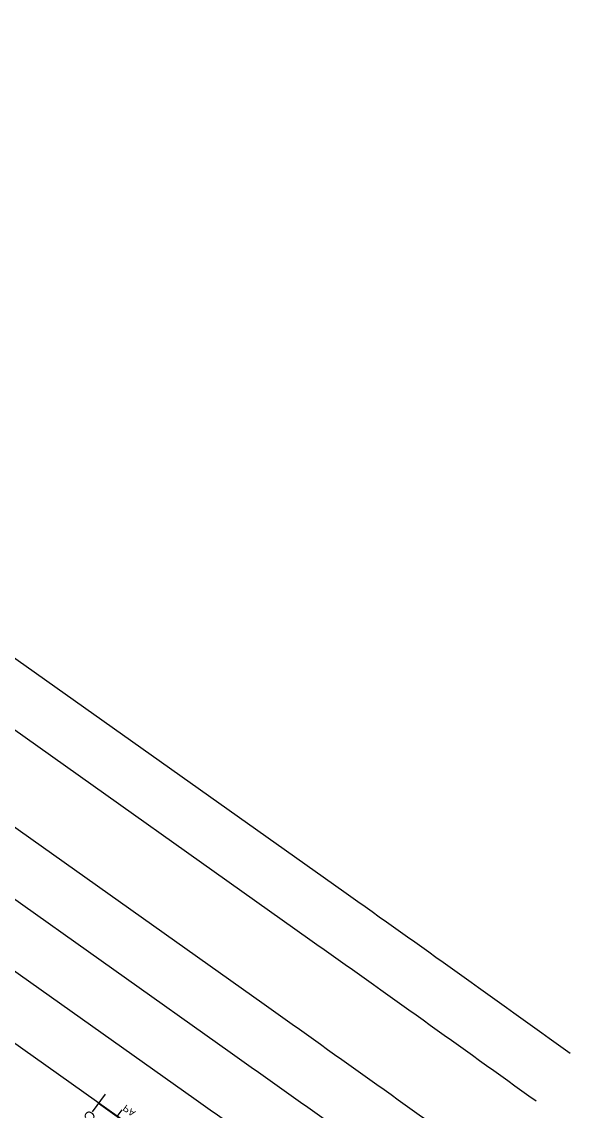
# Model space of a CAD drawing. Header units: metres. Extents: x 307950 to 323604, y 7400965 to 7433979.
# Drawn here: x 309106.9 to 309146.7, y 7432760.6 to 7432839.5 of the extents above; entities that cross this region are included whole.
import ezdxf
from ezdxf.enums import TextEntityAlignment as Align

# ---------------------------------------------------------------- set-up
doc = ezdxf.new("R2010")
doc.units = ezdxf.units.M
doc.header["$LTSCALE"] = 10
doc.linetypes.add('DASHED2', pattern=[0.375, 0.25, -0.125])
doc.layers.get('0').update_dxf_attribs({"linetype": 'DASHED2'})
for name, color, linetype in [('_LIMITE CONCESS', 30, 'CONC_LINE'), ('ACAD-1C-SEM FOTOS$0$F-HZ-AMV', 3, 'Continuous'), ('ACAD-1C-SEM FOTOS$0$Jundiai - Layout MRS_v4_2013-mod$0$X-VIA-A-REMANEJAR', 2, 'Continuous'), ('ACAD-1C-SEM FOTOS$0$U-HZ-AMV', 3, 'Continuous')]:
    doc.layers.add(name, color=color, linetype=linetype)
doc.layers.add('ACAD-1C-SEM FOTOS$0$Jundiai - Layout MRS_v4_2013-mod$0$--Estudo MRS - Alternativa 1', color=2, linetype='Continuous', lineweight=30)
doc.styles.add('ACAD-1C-SEM FOTOS$0$ARIAL', font='arial.ttf')
doc.styles.add('ACAD-1C-SEM FOTOS$0$Jundiai - Layout MRS_v4_2013-mod$0$Standard', font='arial.ttf')
doc.styles.get("Standard").update_dxf_attribs({"font": 'simplex.shx'})
doc.linetypes.add('CONC_LINE', pattern='A,3.5,-0.25,["CONC",Standard,S=0.175,R=0,X=-0.05,Y=-0.1],-0.75', length=4.5)

# ---------------------------------------------------------------- blocks, each defined once
blk = doc.blocks.new('ACAD-1C-SEM FOTOS$0$AMV 1_18.5 - METADE')
at = {"layer": 'ACAD-1C-SEM FOTOS$0$U-HZ-AMV'}
h = blk.add_hatch(color=250, dxfattribs=at)
h.dxf.hatch_style = 1
h.paths.add_polyline_path([(32.4, 1.808), (0, -0.005), (32.4, -0.005)])
at = {"layer": 'ACAD-1C-SEM FOTOS$0$U-HZ-AMV', "ltscale": 5}
blk.add_hatch(color=256, dxfattribs=at).paths.add_polyline_path([(-31.442, -3.066, 1), (-33.108, -3.066, 1)])
at = {"layer": 'ACAD-1C-SEM FOTOS$0$U-HZ-AMV', "ltscale": 2}
blk.add_line((0, 1), (0, -1), dxfattribs=at)
at = {"layer": 'ACAD-1C-SEM FOTOS$0$U-HZ-AMV', "ltscale": 5}
for p, q in [((-32.275, -2.233), (-32.275, 0)), ((-32.4, -0.005), (0.8, -0.005))]:
    blk.add_line(p, q, dxfattribs=at)
at = {"layer": 'ACAD-1C-SEM FOTOS$0$U-HZ-AMV', "const_width": 0.2, "flags": 128}
for points in [[(0, 0), (39.938, 2.219)], [(-32.4, -0.005), (32.4, -0.005)], [(0, 0), (40, 0)]]:
    blk.add_lwpolyline(points, dxfattribs=at)
at = {"layer": 'ACAD-1C-SEM FOTOS$0$U-HZ-AMV', "ltscale": 5}
blk.add_circle((-32.275, -3.066), 0.833, dxfattribs=at)
at = {"layer": 'ACAD-1C-SEM FOTOS$0$U-HZ-AMV', "style": 'ACAD-1C-SEM FOTOS$0$ARIAL'}
blk.add_attdef('1:18,5', text='', height=2, dxfattribs=at).set_placement((0, 3), align=Align.MIDDLE_CENTER)
blk = doc.blocks.new('ACAD-1C-SEM FOTOS$0$Jundiai - Layout MRS_v4_2013-mod$0$amv10_ot_dm_e-flat-4')
at = {"layer": 'ACAD-1C-SEM FOTOS$0$Jundiai - Layout MRS_v4_2013-mod$0$--Estudo MRS - Alternativa 1'}
h = blk.add_hatch(color=256, dxfattribs=at)
h.dxf.hatch_style = 1
h.paths.add_polyline_path([(0, 0), (15.522, -4.377), (15.008, -5.903)])
for p, q in [((-11.413, 2.387), (-10.979, 3.927)), ((-11.196, 3.157), (-9.595, 2.706)), ((-9.595, 2.706), (-9.758, 2.128)), ((-9.595, 2.706), (0, 0)), ((0, 0), (18.48, -5.211)), ((0, 0), (17.868, -7.029)), ((15.522, -4.377), (15.008, -5.903)), ((15.522, -4.377), (15.689, -4.424)), ((18.643, -4.634), (18.317, -5.789)), ((15.008, -5.903), (15.17, -5.967)), ((17.649, -7.587), (18.088, -6.47))]:
    blk.add_line(p, q, dxfattribs=at)
blk.add_circle((0, 0), 0.15, dxfattribs=at)
at = {"layer": 'ACAD-1C-SEM FOTOS$0$Jundiai - Layout MRS_v4_2013-mod$0$--Estudo MRS - Alternativa 1', "style": 'ACAD-1C-SEM FOTOS$0$Jundiai - Layout MRS_v4_2013-mod$0$Standard'}
for s, height, rotation, p in [('CMV', 0.7, 74.25213, (-10.615, 3.807)), ('VMV', 0.7, 74.25213, (0.414, 0.279)), ('PA', 0.49, 344.25213, (-9.891, 1.657)), ('FMV', 0.7, 74.25213, (18.999, -4.703)), ('P1/2', 0.392, 251.23207, (15.605, -4.694)), ("FMV'", 0.7, 248.52741, (16.908, -7.516))]:
    blk.add_text(s, height=height, rotation=rotation, dxfattribs=at).set_placement(p)
blk = doc.blocks.new('ACAD-1C-SEM FOTOS$0$ACAD_Jundiai-plataforma-acucar_Rn_2020 09 10 - GEOFERENCIADO')
at = {"layer": 'ACAD-1C-SEM FOTOS$0$Jundiai - Layout MRS_v4_2013-mod$0$--Estudo MRS - Alternativa 1', "color": 5}
blk.add_line((309127.82, 7432773.011), (309056.499, 7432823.565), dxfattribs=at)
at = {"layer": 'ACAD-1C-SEM FOTOS$0$Jundiai - Layout MRS_v4_2013-mod$0$--Estudo MRS - Alternativa 1'}
blk.add_line((309130.278, 7432776.478), (309102.595, 7432796.101), dxfattribs=at)
at = {"layer": 'ACAD-1C-SEM FOTOS$0$Jundiai - Layout MRS_v4_2013-mod$0$--Estudo MRS - Alternativa 1', "lineweight": 30}
for points in [[(309138.372, 7432753.193, 0.00166), (309122.038, 7432764.853), (309050.716, 7432815.407, -0.003106), (309020.665, 7432836.99), (308978.938, 7432867.352, 0.003134), (308948.17, 7432889.447), (308853.462, 7432956.561, -0.002246), (308831.697, 7432972.132), (308806.676, 7432990.204, 0.001645), (308790.517, 7433001.793), (308727.07, 7433046.985, -0.032125), (308623.801, 7433131.032), (308605.575, 7433147.922, -0.030568), (308551.815, 7433204.223), (308527.325, 7433233.229, -0.032676), (308508.929, 7433258.151), (308186.336, 7433760.849)], [(309140.853, 7432756.644, 0.00166), (309124.495, 7432768.32), (309053.174, 7432818.874, -0.003106), (309023.165, 7432840.426), (308981.438, 7432870.788, 0.003134), (308950.627, 7432892.914), (308855.919, 7432960.029, -0.002246), (308834.186, 7432975.578), (308809.164, 7432993.649, 0.001645), (308792.983, 7433005.255), (308729.535, 7433050.447, -0.032125), (308626.689, 7433134.15), (308608.464, 7433151.039, -0.030568), (308555.063, 7433206.965), (308530.572, 7433235.97, -0.032676), (308512.506, 7433260.446), (308214.093, 7433725.464)]]:
    blk.add_lwpolyline(points, format="xyb", dxfattribs=at)
at = {"layer": 'ACAD-1C-SEM FOTOS$0$Jundiai - Layout MRS_v4_2013-mod$0$--Estudo MRS - Alternativa 1'}
blk.add_arc((307374.616, 7430299.596), 3036, 54.289714, 54.670248, dxfattribs=at)
at = {"layer": 'ACAD-1C-SEM FOTOS$0$Jundiai - Layout MRS_v4_2013-mod$0$--Estudo MRS - Alternativa 1', "color": 5}
blk.add_arc((307374.616, 7430299.596), 3031.75, 54.289714, 54.670248, dxfattribs=at)
at = {"layer": 'ACAD-1C-SEM FOTOS$0$Jundiai - Layout MRS_v4_2013-mod$0$X-VIA-A-REMANEJAR', "lineweight": 30}
for points in [[(309117.122, 7432757.918), (309045.801, 7432808.472, -0.003106), (309015.663, 7432830.117), (308973.937, 7432860.479, 0.003134), (308943.255, 7432882.511), (308848.547, 7432949.626, -0.002246), (308826.721, 7432965.242), (308801.699, 7432983.313, 0.001645), (308785.586, 7432994.87), (308722.138, 7433040.062, -0.032125), (308618.023, 7433124.798), (308599.798, 7433141.687, -0.030568), (308545.321, 7433198.739), (308520.831, 7433227.745, -0.032676), (308501.775, 7433253.56), (308130.821, 7433831.619)], [(309135.891, 7432749.742, 0.00166), (309119.58, 7432761.385), (309048.258, 7432811.939, -0.003106), (309018.164, 7432833.553), (308976.437, 7432863.915, 0.003134), (308945.713, 7432885.979), (308851.005, 7432953.094, -0.002246), (308829.209, 7432968.687), (308804.187, 7432986.758, 0.001645), (308788.051, 7432998.332), (308724.604, 7433043.523, -0.032125), (308620.912, 7433127.915), (308602.686, 7433144.805, -0.030568), (308548.568, 7433201.481), (308524.078, 7433230.487, -0.032676), (308505.352, 7433255.856), (308158.578, 7433796.234)]]:
    blk.add_lwpolyline(points, format="xyb", dxfattribs=at)
at = {"layer": 'ACAD-1C-SEM FOTOS$0$Jundiai - Layout MRS_v4_2013-mod$0$--Estudo MRS - Alternativa 1', "color": 6, "xscale": -1, "rotation": 128.5418430117284}
blk.add_blockref('ACAD-1C-SEM FOTOS$0$Jundiai - Layout MRS_v4_2013-mod$0$amv10_ot_dm_e-flat-4', (309121.947, 7432754.394), dxfattribs=at)
blk = doc.blocks.new('ACAD-1C-SEM FOTOS')
blk.add_blockref('ACAD-1C-SEM FOTOS$0$ACAD_Jundiai-plataforma-acucar_Rn_2020 09 10 - GEOFERENCIADO', (0, 0))
ref = blk.add_blockref('ACAD-1C-SEM FOTOS$0$AMV 1_18.5 - METADE', (309108.187, 7432752.216), dxfattribs=dict(rotation=144.1596835924817))
ref.add_attrib('1:18,5', '1:18,5', dxfattribs={"layer": 'ACAD-1C-SEM FOTOS$0$F-HZ-AMV', "height": 2, "rotation": 144.15968, "style": 'ACAD-1C-SEM FOTOS$0$ARIAL'}).set_placement((309106.43, 7432749.784), align=Align.MIDDLE_CENTER)
at = {"layer": 'ACAD-1C-SEM FOTOS$0$U-HZ-AMV', "style": 'ACAD-1C-SEM FOTOS$0$ARIAL'}
for tag, rotation, p in [('1:18,5', 191.12532, (314938.859, 7432043.109)), ('1:14', 354.98956, (312127.766, 7431887.793)), ('1:14', 181.69573, (312214.805, 7431885.16))]:
    blk.add_attdef(tag, text='', height=2, rotation=rotation, dxfattribs=at).set_placement(p, align=Align.MIDDLE_CENTER)

msp = doc.modelspace()

# ---------------------------------------------------------------- block references
at = {"layer": '_LIMITE CONCESS'}
msp.add_blockref('ACAD-1C-SEM FOTOS', (0, 0), dxfattribs=at)

doc.saveas('drawing.dxf')
